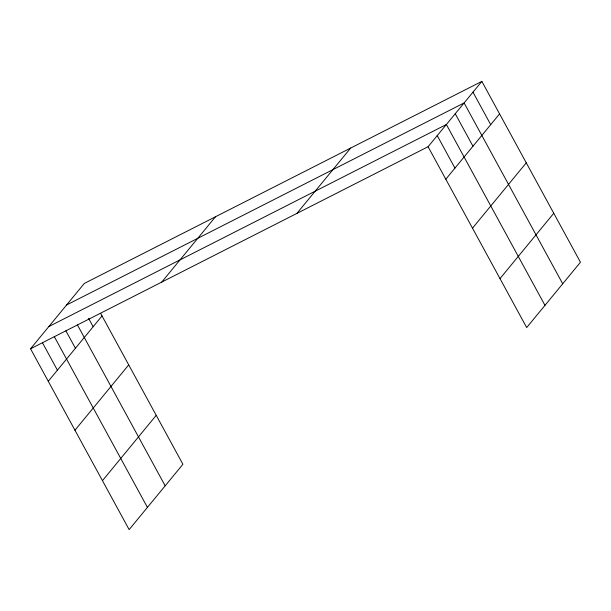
<?xml version="1.0" encoding="UTF-8"?>
<svg xmlns="http://www.w3.org/2000/svg" width="611" height="611" viewBox="0 0 611 611"><rect width="100%" height="100%" fill="white"/><g stroke="black" fill="none" stroke-linecap="round" stroke-linejoin="round"><path stroke-width="0.92" d="M100.67 313.435L182.91 464.276L129.142 529.615L30.55 348.782L84.31 283.435L481.858 81.385L580.45 262.218L526.69 327.565L428.09 146.724L481.858 81.385M48.269 381.272L102.029 315.933M161.739 282.099L215.5 216.76M74.954 430.228L128.722 364.889M296.9 213.399L350.668 148.061M102.457 480.666L156.217 415.327M445.809 179.222L499.569 113.883M472.502 228.17L526.262 162.832M499.997 278.608L553.757 213.27M66.568 305.004L464.116 102.946L562.708 283.787M48.827 326.564L446.374 124.507L544.966 305.347M30.55 348.782L428.09 146.724M472.983 92.162L490.702 124.659M455.241 113.73L472.96 146.22M437.232 135.619L454.951 168.109M88.618 318.384L93.162 326.717M77.475 324.999L165.169 485.837M65.873 330.78L75.42 348.278M54.28 336.562L147.427 507.397M42.419 342.672L57.403 370.167"/></g></svg>
